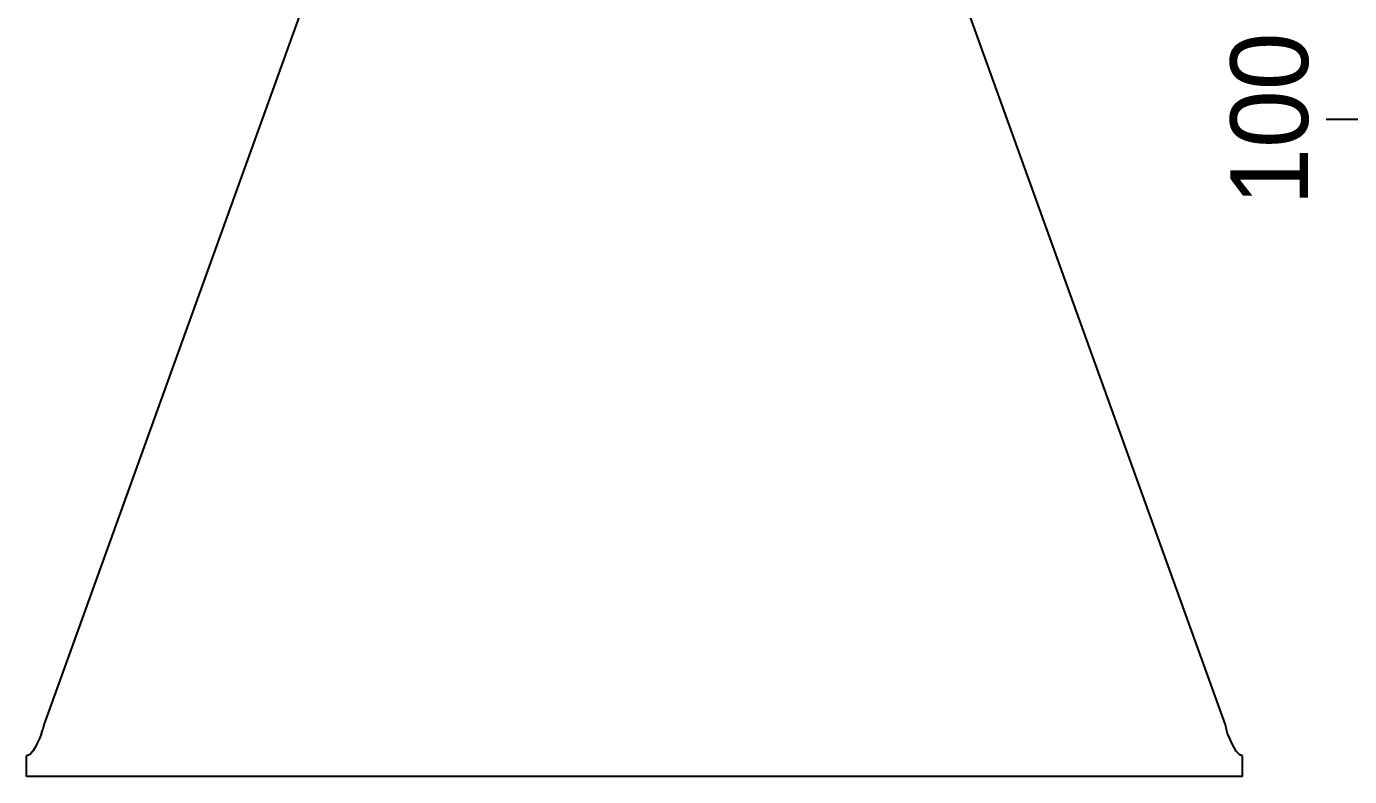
# Model space of a CAD drawing. Header units: millimetres. Extents: x -2916 to 2490, y 92 to 4100.
# Drawn here: x 1168 to 1679, y 1401 to 1691 of the extents above; entities that cross this region are included whole.
import ezdxf

# ---------------------------------------------------------------- set-up
doc = ezdxf.new("R2010")
doc.units = ezdxf.units.MM
doc.header["$PDSIZE"] = -1
doc.layers.add('DIMS', color=1, linetype='Continuous')
doc.styles.get("Standard").update_dxf_attribs({"font": 'Gothic.ttf'})
doc.dimstyles.new('ISO-25', dxfattribs={"dimtxt": 2.5, "dimasz": 2.5, "dimexe": 1.25, "dimexo": 0.625, "dimtad": 1, "dimtxsty": 'Standard', "dimcen": 2.5, "dimadec": 0, "dimazin": 0, "dimtfac": 1, "dimtmove": 0, "dimatfit": 3, "dimfxl": 1, "dimarcsym": 0})

# ---------------------------------------------------------------- blocks, each defined once
blk = doc.blocks.new('*D85')
at = {"layer": 'Defpoints', "color": 0}
for p in [(1658.55, 1811.85), (1658.55, 1711.85), (1749.77, 1711.85)]:
    blk.add_point(p, dxfattribs=at)
at = {"layer": 'DIMS', "color": 0, "lineweight": -2}
for p, q in [((1659.05, 1811.85), (1750.27, 1811.85)), ((1749.77, 1771.85), (1749.77, 1751.85)), ((1749.77, 1751.85), (1749.77, 1771.85)), ((1659.05, 1711.85), (1750.27, 1711.85)), ((1709.77, 1655.22), (1749.77, 1711.85)), ((1669.77, 1655.22), (1709.77, 1655.22))]:
    blk.add_line(p, q, dxfattribs=at)
at = {"layer": 'DIMS', "color": 0}
for points in [[(1756.43, 1771.85), (1743.1, 1771.85), (1749.77, 1811.85)], [(1743.1, 1751.85), (1756.43, 1751.85), (1749.77, 1711.85)]]:
    blk.add_solid(points, dxfattribs=at)
at = {"layer": 'DIMS', "color": 0, "insert": (1648.02, 1655.22), "char_height": 30, "attachment_point": 5, "rotation": 90}
blk.add_mtext('100', dxfattribs=at)

msp = doc.modelspace()

# ---------------------------------------------------------------- linework, layer by layer
for p, q in [((1276.11, 1703.85), (1174.24, 1421.12)), ((1630.87, 1421.12), (1529, 1703.85)), ((1173.41, 1417.78), (1172.57, 1415.84)), ((1173.41, 1417.78), (1173.83, 1419.29)), ((1174.24, 1421.12), (1173.83, 1419.29)), ((1631.28, 1419.29), (1630.87, 1421.12)), ((1631.7, 1417.78), (1631.28, 1419.29)), ((1632.54, 1415.84), (1631.7, 1417.78)), ((1170.9, 1412.39), (1170.06, 1411.03)), ((1171.73, 1414.02), (1170.9, 1412.39)), ((1172.57, 1415.84), (1171.73, 1414.02)), ((1633.37, 1414.02), (1632.54, 1415.84)), ((1634.21, 1412.39), (1633.37, 1414.02)), ((1635.05, 1411.03), (1634.21, 1412.39)), ((1168.39, 1409.39), (1167.55, 1409.17)), ((1167.55, 1401.17), (1167.55, 1409.17)), ((1169.23, 1410.02), (1168.39, 1409.39)), ((1170.06, 1411.03), (1169.23, 1410.02)), ((1635.88, 1410.02), (1635.05, 1411.03)), ((1636.72, 1409.39), (1635.88, 1410.02)), ((1637.55, 1409.17), (1636.72, 1409.39)), ((1637.55, 1401.17), (1637.55, 1409.17)), ((1242.55, 1401.17), (1167.55, 1401.17)), ((1242.55, 1401.27), (1242.55, 1401.57)), ((1242.55, 1401.17), (1242.55, 1401.27)), ((1242.73, 1401.17), (1242.55, 1401.17)), ((1243.22, 1401.17), (1242.73, 1401.17)), ((1244.02, 1401.17), (1243.22, 1401.17)), ((1245.05, 1401.17), (1244.02, 1401.17)), ((1246.26, 1401.17), (1245.05, 1401.17)), ((1247.55, 1401.17), (1246.26, 1401.17)), ((1557.55, 1401.17), (1247.55, 1401.17)), ((1558.85, 1401.17), (1557.55, 1401.17)), ((1560.05, 1401.17), (1558.85, 1401.17)), ((1561.09, 1401.17), (1560.05, 1401.17)), ((1561.88, 1401.17), (1561.09, 1401.17)), ((1562.38, 1401.17), (1561.88, 1401.17)), ((1562.55, 1401.17), (1562.38, 1401.17)), ((1562.55, 1401.27), (1562.55, 1401.57)), ((1562.55, 1401.17), (1562.55, 1401.27)), ((1637.55, 1401.17), (1562.55, 1401.17))]:
    msp.add_line(p, q)

# ---------------------------------------------------------------- dimensions: what is measured, and where the dimension line sits
at = {"layer": 'DIMS'}
dim = msp.add_linear_dim(base=(1749.77, 1711.85), p1=(1658.55, 1811.85), p2=(1658.55, 1711.85), angle=270, dimstyle='ISO-25', override={"dimscale": 1, "dimtxt": 30, "dimasz": 40, "dimexe": 0.5, "dimexo": 0.5, "dimgap": 6, "dimtad": 0, "dimtih": 1, "dimtoh": 1, "dimdec": 0, "dimlfac": 1, "dimzin": 0, "dimsd1": 0, "dimadec": 2, "dimtfac": 2, "dimtdec": 1, "dimfxlon": 0, "dimtzin": 0}, dxfattribs=at)
dim.commit()
dim.dimension.update_dxf_attribs({"geometry": '*D85', "text_midpoint": (1648.02, 1655.22), "dimtype": 160, "text_rotation": 90})

doc.saveas('drawing.dxf')
